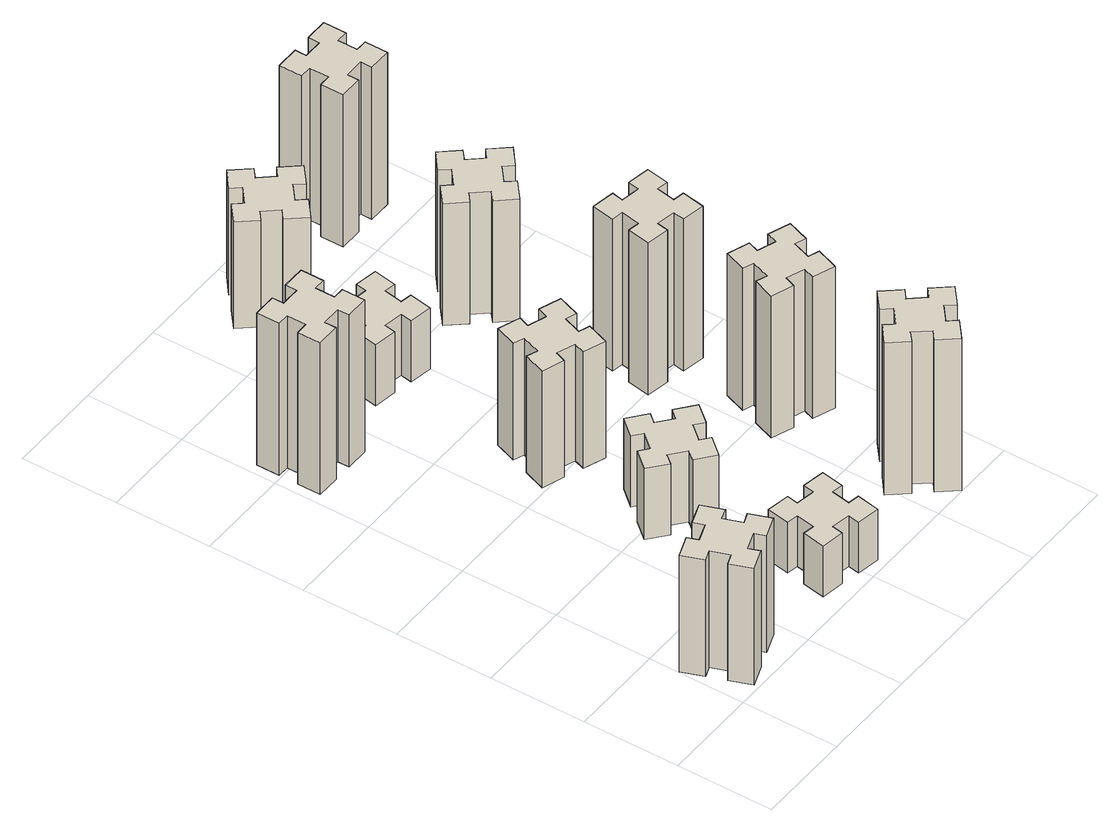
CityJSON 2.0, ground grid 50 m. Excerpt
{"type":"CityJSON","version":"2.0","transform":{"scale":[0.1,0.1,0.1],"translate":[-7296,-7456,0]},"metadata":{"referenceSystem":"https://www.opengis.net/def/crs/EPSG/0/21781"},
"CityObjects":{
"building1":{"type":"Building","attributes":{"class":"1000","function":"1000","usage":"1000","yearOfConstruction":2016,"roofType":"1000","measuredHeight":69,"storeysAboveGround":30,"storeysBelowGround":0},"geometry":[{"type":"Solid","lod":"1","boundaries":[[[[0,1,2,3,4,5,6,7,8,9,10,11,12,13,14,15,16,17,18,19]],[[17,16,20,21]],[[16,15,22,20]],[[15,14,23,22]],[[14,13,24,23]],[[13,12,25,24]],[[12,11,26,25]],[[11,10,27,26]],[[10,9,28,27]],[[9,8,29,28]],[[8,7,30,29]],[[7,6,31,30]],[[6,5,32,31]],[[5,4,33,32]],[[4,3,34,33]],[[3,2,35,34]],[[2,1,36,35]],[[1,0,37,36]],[[0,19,38,37]],[[19,18,39,38]],[[18,17,21,39]],[[24,25,26,27,28,29,30,31,32,33,34,35,36,37,38,39,21,20,22,23]]]]}]},
"building2":{"type":"Building","attributes":{"class":"1000","function":"1000","usage":"1000","yearOfConstruction":2016,"roofType":"1000","measuredHeight":90,"storeysAboveGround":30,"storeysBelowGround":0},"geometry":[{"type":"Solid","lod":"1","boundaries":[[[[40,41,42,43,44,45,46,47,48,49,50,51,52,53,54,55,56,57,58,59]],[[57,56,60,61]],[[56,55,62,60]],[[55,54,63,62]],[[54,53,64,63]],[[53,52,65,64]],[[52,51,66,65]],[[51,50,67,66]],[[50,49,68,67]],[[49,48,69,68]],[[48,47,70,69]],[[47,46,71,70]],[[46,45,72,71]],[[45,44,73,72]],[[44,43,74,73]],[[43,42,75,74]],[[42,41,76,75]],[[41,40,77,76]],[[40,59,78,77]],[[59,58,79,78]],[[58,57,61,79]],[[64,65,66,67,68,69,70,71,72,73,74,75,76,77,78,79,61,60,62,63]]]]}]},
"building3":{"type":"Building","attributes":{"class":"1000","function":"1000","usage":"1000","yearOfConstruction":2016,"roofType":"1000","measuredHeight":30,"storeysAboveGround":30,"storeysBelowGround":0},"geometry":[{"type":"Solid","lod":"1","boundaries":[[[[80,81,82,83,84,85,86,87,88,89,90,91,92,93,94,95,96,97,98,99]],[[97,96,100,101]],[[96,95,102,100]],[[95,94,103,102]],[[94,93,104,103]],[[93,92,105,104]],[[92,91,106,105]],[[91,90,107,106]],[[90,89,108,107]],[[89,88,109,108]],[[88,87,110,109]],[[87,86,111,110]],[[86,85,112,111]],[[85,84,113,112]],[[84,83,114,113]],[[83,82,115,114]],[[82,81,116,115]],[[81,80,117,116]],[[80,99,118,117]],[[99,98,119,118]],[[98,97,101,119]],[[104,105,106,107,108,109,110,111,112,113,114,115,116,117,118,119,101,100,102,103]]]]}]},
"building4":{"type":"Building","attributes":{"class":"1000","function":"1000","usage":"1000","yearOfConstruction":2016,"roofType":"1000","measuredHeight":42,"storeysAboveGround":30,"storeysBelowGround":0},"geometry":[{"type":"Solid","lod":"1","boundaries":[[[[120,121,122,123,124,125,126,127,128,129,130,131,132,133,134,135,136,137,138,139]],[[137,136,140,141]],[[136,135,142,140]],[[135,134,143,142]],[[134,133,144,143]],[[133,132,145,144]],[[132,131,146,145]],[[131,130,147,146]],[[130,129,148,147]],[[129,128,149,148]],[[128,127,150,149]],[[127,126,151,150]],[[126,125,152,151]],[[125,124,153,152]],[[124,123,154,153]],[[123,122,155,154]],[[122,121,156,155]],[[121,120,157,156]],[[120,139,158,157]],[[139,138,159,158]],[[138,137,141,159]],[[144,145,146,147,148,149,150,151,152,153,154,155,156,157,158,159,141,140,142,143]]]]}]},
"building5":{"type":"Building","attributes":{"class":"1000","function":"1000","usage":"1000","yearOfConstruction":2016,"roofType":"1000","measuredHeight":69,"storeysAboveGround":30,"storeysBelowGround":0},"geometry":[{"type":"Solid","lod":"1","boundaries":[[[[160,161,162,163,164,165,166,167,168,169,170,171,172,173,174,175,176,177,178,179]],[[177,176,180,181]],[[176,175,182,180]],[[175,174,183,182]],[[174,173,184,183]],[[173,172,185,184]],[[172,171,186,185]],[[171,170,187,186]],[[170,169,188,187]],[[169,168,189,188]],[[168,167,190,189]],[[167,166,191,190]],[[166,165,192,191]],[[165,164,193,192]],[[164,163,194,193]],[[163,162,195,194]],[[162,161,196,195]],[[161,160,197,196]],[[160,179,198,197]],[[179,178,199,198]],[[178,177,181,199]],[[184,185,186,187,188,189,190,191,192,193,194,195,196,197,198,199,181,180,182,183]]]]}]},
"building6":{"type":"Building","attributes":{"class":"1000","function":"1000","usage":"1000","yearOfConstruction":2016,"roofType":"1000","measuredHeight":36,"storeysAboveGround":30,"storeysBelowGround":0},"geometry":[{"type":"Solid","lod":"1","boundaries":[[[[200,201,202,203,204,205,206,207,208,209,210,211,212,213,214,215,216,217,218,219]],[[217,216,220,221]],[[216,215,222,220]],[[215,214,223,222]],[[214,213,224,223]],[[213,212,225,224]],[[212,211,226,225]],[[211,210,227,226]],[[210,209,228,227]],[[209,208,229,228]],[[208,207,230,229]],[[207,206,231,230]],[[206,205,232,231]],[[205,204,233,232]],[[204,203,234,233]],[[203,202,235,234]],[[202,201,236,235]],[[201,200,237,236]],[[200,219,238,237]],[[219,218,239,238]],[[218,217,221,239]],[[224,225,226,227,228,229,230,231,232,233,234,235,236,237,238,239,221,220,222,223]]]]}]},
"building7":{"type":"Building","attributes":{"class":"1000","function":"1000","usage":"1000","yearOfConstruction":2016,"roofType":"1000","measuredHeight":90,"storeysAboveGround":30,"storeysBelowGround":0},"geometry":[{"type":"Solid","lod":"1","boundaries":[[[[240,241,242,243,244,245,246,247,248,249,250,251,252,253,254,255,256,257,258,259]],[[257,256,260,261]],[[256,255,262,260]],[[255,254,263,262]],[[254,253,264,263]],[[253,252,265,264]],[[252,251,266,265]],[[251,250,267,266]],[[250,249,268,267]],[[249,248,269,268]],[[248,247,270,269]],[[247,246,271,270]],[[246,245,272,271]],[[245,244,273,272]],[[244,243,274,273]],[[243,242,275,274]],[[242,241,276,275]],[[241,240,277,276]],[[240,259,278,277]],[[259,258,279,278]],[[258,257,261,279]],[[264,265,266,267,268,269,270,271,272,273,274,275,276,277,278,279,261,260,262,263]]]]}]},
"building8":{"type":"Building","attributes":{"class":"1000","function":"1000","usage":"1000","yearOfConstruction":2016,"roofType":"1000","measuredHeight":63,"storeysAboveGround":30,"storeysBelowGround":0},"geometry":[{"type":"Solid","lod":"1","boundaries":[[[[280,281,282,283,284,285,286,287,288,289,290,291,292,293,294,295,296,297,298,299]],[[297,296,300,301]],[[296,295,302,300]],[[295,294,303,302]],[[294,293,304,303]],[[293,292,305,304]],[[292,291,306,305]],[[291,290,307,306]],[[290,289,308,307]],[[289,288,309,308]],[[288,287,310,309]],[[287,286,311,310]],[[286,285,312,311]],[[285,284,313,312]],[[284,283,314,313]],[[283,282,315,314]],[[282,281,316,315]],[[281,280,317,316]],[[280,299,318,317]],[[299,298,319,318]],[[298,297,301,319]],[[304,305,306,307,308,309,310,311,312,313,314,315,316,317,318,319,301,300,302,303]]]]}]},
"building9":{"type":"Building","attributes":{"class":"1000","function":"1000","usage":"1000","yearOfConstruction":2016,"roofType":"1000","measuredHeight":84,"storeysAboveGround":30,"storeysBelowGround":0},"geometry":[{"type":"Solid","lod":"1","boundaries":[[[[320,321,322,323,324,325,326,327,328,329,330,331,332,333,334,335,336,337,338,339]],[[337,336,340,341]],[[336,335,342,340]],[[335,334,343,342]],[[334,333,344,343]],[[333,332,345,344]],[[332,331,346,345]],[[331,330,347,346]],[[330,329,348,347]],[[329,328,349,348]],[[328,327,350,349]],[[327,326,351,350]],[[326,325,352,351]],[[325,324,353,352]],[[324,323,354,353]],[[323,322,355,354]],[[322,321,356,355]],[[321,320,357,356]],[[320,339,358,357]],[[339,338,359,358]],[[338,337,341,359]],[[344,345,346,347,348,349,350,351,352,353,354,355,356,357,358,359,341,340,342,343]]]]}]},
"building10":{"type":"Building","attributes":{"class":"1000","function":"1000","usage":"1000","yearOfConstruction":2016,"roofType":"1000","measuredHeight":90,"storeysAboveGround":30,"storeysBelowGround":0},"geometry":[{"type":"Solid","lod":"1","boundaries":[[[[360,361,362,363,364,365,366,367,368,369,370,371,372,373,374,375,376,377,378,379]],[[377,376,380,381]],[[376,375,382,380]],[[375,374,383,382]],[[374,373,384,383]],[[373,372,385,384]],[[372,371,386,385]],[[371,370,387,386]],[[370,369,388,387]],[[369,368,389,388]],[[368,367,390,389]],[[367,366,391,390]],[[366,365,392,391]],[[365,364,393,392]],[[364,363,394,393]],[[363,362,395,394]],[[362,361,396,395]],[[361,360,397,396]],[[360,379,398,397]],[[379,378,399,398]],[[378,377,381,399]],[[384,385,386,387,388,389,390,391,392,393,394,395,396,397,398,399,381,380,382,383]]]]}]},
"building11":{"type":"Building","attributes":{"class":"1000","function":"1000","usage":"1000","yearOfConstruction":2016,"roofType":"1000","measuredHeight":72,"storeysAboveGround":30,"storeysBelowGround":0},"geometry":[{"type":"Solid","lod":"1","boundaries":[[[[400,401,402,403,404,405,406,407,408,409,410,411,412,413,414,415,416,417,418,419]],[[417,416,420,421]],[[416,415,422,420]],[[415,414,423,422]],[[414,413,424,423]],[[413,412,425,424]],[[412,411,426,425]],[[411,410,427,426]],[[410,409,428,427]],[[409,408,429,428]],[[408,407,430,429]],[[407,406,431,430]],[[406,405,432,431]],[[405,404,433,432]],[[404,403,434,433]],[[403,402,435,434]],[[402,401,436,435]],[[401,400,437,436]],[[400,419,438,437]],[[419,418,439,438]],[[418,417,421,439]],[[424,425,426,427,428,429,430,431,432,433,434,435,436,437,438,439,421,420,422,423]]]]}]},
"building12":{"type":"Building","attributes":{"class":"1000","function":"1000","usage":"1000","yearOfConstruction":2016,"roofType":"1000","measuredHeight":90,"storeysAboveGround":30,"storeysBelowGround":0},"geometry":[{"type":"Solid","lod":"1","boundaries":[[[[440,441,442,443,444,445,446,447,448,449,450,451,452,453,454,455,456,457,458,459]],[[457,456,460,461]],[[456,455,462,460]],[[455,454,463,462]],[[454,453,464,463]],[[453,452,465,464]],[[452,451,466,465]],[[451,450,467,466]],[[450,449,468,467]],[[449,448,469,468]],[[448,447,470,469]],[[447,446,471,470]],[[446,445,472,471]],[[445,444,473,472]],[[444,443,474,473]],[[443,442,475,474]],[[442,441,476,475]],[[441,440,477,476]],[[440,459,478,477]],[[459,458,479,478]],[[458,457,461,479]],[[464,465,466,467,468,469,470,471,472,473,474,475,476,477,478,479,461,460,462,463]]]]}]}
},
"vertices":[
[235,366,0],[141,332,0],[120,388,0],[7,347,0],[49,234,0],[105,255,0],[139,161,0],[83,140,0],[124,27,0],[237,69,0],[216,125,0],[310,159,0],[330,103,0],[443,144,0],[402,257,0],[346,236,0],[312,330,0],[368,350,0],[327,463,0],[214,422,0],[312,330,690],[368,350,690],[346,236,690],[402,257,690],[443,144,690],[330,103,690],[310,159,690],[216,125,690],[237,69,690],[124,27,690],[83,140,690],[139,161,690],[105,255,690],[49,234,690],[7,347,690],[120,388,690],[141,332,690],[235,366,690],[214,422,690],[327,463,690],
[335,2415,0],[335,2515,0],[395,2515,0],[395,2635,0],[275,2635,0],[275,2575,0],[175,2575,0],[175,2635,0],[55,2635,0],[55,2515,0],[115,2515,0],[115,2415,0],[55,2415,0],[55,2295,0],[175,2295,0],[175,2355,0],[275,2355,0],[275,2295,0],[395,2295,0],[395,2415,0],[275,2355,900],[275,2295,900],[175,2355,900],[175,2295,900],[55,2295,900],[55,2415,900],[115,2415,900],[115,2515,900],[55,2515,900],[55,2635,900],[175,2635,900],[175,2575,900],[275,2575,900],[275,2635,900],[395,2635,900],[395,2515,900],[335,2515,900],[335,2415,900],[395,2415,900],[395,2295,900],
[866,314,0],[848,215,0],[789,226,0],[768,107,0],[887,87,0],[897,146,0],[995,128,0],[985,69,0],[1103,48,0],[1124,167,0],[1065,177,0],[1082,275,0],[1141,265,0],[1162,383,0],[1044,404,0],[1034,345,0],[935,362,0],[946,421,0],[827,442,0],[807,324,0],[935,362,300],[946,421,300],[1034,345,300],[1044,404,300],[1162,383,300],[1141,265,300],[1082,275,300],[1065,177,300],[1124,167,300],[1103,48,300],[985,69,300],[995,128,300],[897,146,300],[887,87,300],[768,107,300],[789,226,300],[848,215,300],[866,314,300],[807,324,300],[827,442,300],
[917,876,0],[982,953,0],[1028,914,0],[1105,1006,0],[1013,1083,0],[974,1037,0],[898,1102,0],[936,1148,0],[844,1225,0],[767,1133,0],[813,1094,0],[749,1018,0],[703,1056,0],[626,964,0],[718,887,0],[756,933,0],[833,869,0],[794,823,0],[886,746,0],[963,838,0],[833,869,420],[794,823,420],[756,933,420],[718,887,420],[626,964,420],[703,1056,420],[749,1018,420],[813,1094,420],[767,1133,420],[844,1225,420],[936,1148,420],[898,1102,420],[974,1037,420],[1013,1083,420],[1105,1006,420],[1028,914,420],[982,953,420],[917,876,420],[963,838,420],[886,746,420],
[952,1541,0],[986,1635,0],[1042,1614,0],[1083,1727,0],[970,1768,0],[950,1712,0],[856,1746,0],[877,1802,0],[764,1843,0],[723,1730,0],[779,1710,0],[745,1616,0],[689,1637,0],[647,1524,0],[760,1483,0],[781,1539,0],[875,1505,0],[854,1449,0],[967,1407,0],[1008,1520,0],[875,1505,690],[854,1449,690],[781,1539,690],[760,1483,690],[647,1524,690],[689,1637,690],[745,1616,690],[779,1710,690],[723,1730,690],[764,1843,690],[877,1802,690],[856,1746,690],[950,1712,690],[970,1768,690],[1083,1727,690],[1042,1614,690],[986,1635,690],[952,1541,690],[1008,1520,690],[967,1407,690],
[934,2665,0],[835,2682,0],[846,2741,0],[727,2762,0],[707,2644,0],[766,2634,0],[748,2535,0],[689,2546,0],[668,2427,0],[787,2407,0],[797,2466,0],[895,2448,0],[885,2389,0],[1003,2368,0],[1024,2487,0],[965,2497,0],[982,2595,0],[1041,2585,0],[1062,2703,0],[944,2724,0],[982,2595,360],[1041,2585,360],[965,2497,360],[1024,2487,360],[1003,2368,360],[885,2389,360],[895,2448,360],[797,2466,360],[787,2407,360],[668,2427,360],[689,2546,360],[748,2535,360],[766,2634,360],[707,2644,360],[727,2762,360],[846,2741,360],[835,2682,360],[934,2665,360],[944,2724,360],[1062,2703,360],
[1738,129,0],[1814,193,0],[1853,147,0],[1945,224,0],[1868,316,0],[1822,278,0],[1757,354,0],[1803,393,0],[1726,485,0],[1634,408,0],[1673,362,0],[1596,297,0],[1558,343,0],[1466,266,0],[1543,174,0],[1589,213,0],[1653,136,0],[1607,98,0],[1684,6,0],[1776,83,0],[1653,136,900],[1607,98,900],[1589,213,900],[1543,174,900],[1466,266,900],[1558,343,900],[1596,297,900],[1673,362,900],[1634,408,900],[1726,485,900],[1803,393,900],[1757,354,900],[1822,278,900],[1868,316,900],[1945,224,900],[1853,147,900],[1814,193,900],[1738,129,900],[1776,83,900],[1684,6,900],
[1082,3238,0],[1017,3314,0],[1063,3353,0],[986,3445,0],[894,3368,0],[933,3322,0],[856,3257,0],[818,3303,0],[726,3226,0],[803,3134,0],[849,3173,0],[913,3096,0],[867,3058,0],[944,2966,0],[1036,3043,0],[998,3089,0],[1074,3153,0],[1113,3107,0],[1205,3184,0],[1128,3276,0],[1074,3153,630],[1113,3107,630],[998,3089,630],[1036,3043,630],[944,2966,630],[867,3058,630],[913,3096,630],[849,3173,630],[803,3134,630],[726,3226,630],[818,3303,630],[856,3257,630],[933,3322,630],[894,3368,630],[986,3445,630],[1063,3353,630],[1017,3314,630],[1082,3238,630],[1128,3276,630],[1205,3184,630],
[1621,899,0],[1715,865,0],[1694,809,0],[1807,767,0],[1848,880,0],[1792,901,0],[1826,995,0],[1882,974,0],[1923,1087,0],[1810,1128,0],[1790,1072,0],[1696,1106,0],[1717,1162,0],[1604,1203,0],[1563,1090,0],[1619,1070,0],[1585,976,0],[1529,997,0],[1487,884,0],[1600,843,0],[1585,976,840],[1529,997,840],[1619,1070,840],[1563,1090,840],[1604,1203,840],[1717,1162,840],[1696,1106,840],[1790,1072,840],[1810,1128,840],[1923,1087,840],[1882,974,840],[1826,995,840],[1792,901,840],[1848,880,840],[1807,767,840],[1694,809,840],[1715,865,840],[1621,899,840],[1600,843,840],[1487,884,840],
[1537,1526,0],[1635,1508,0],[1625,1449,0],[1743,1428,0],[1764,1547,0],[1705,1557,0],[1722,1655,0],[1781,1645,0],[1802,1763,0],[1684,1784,0],[1674,1725,0],[1575,1742,0],[1586,1801,0],[1467,1822,0],[1447,1704,0],[1506,1694,0],[1488,1595,0],[1429,1606,0],[1408,1487,0],[1527,1467,0],[1488,1595,900],[1429,1606,900],[1506,1694,900],[1447,1704,900],[1467,1822,900],[1586,1801,900],[1575,1742,900],[1674,1725,900],[1684,1784,900],[1802,1763,900],[1781,1645,900],[1722,1655,900],[1705,1557,900],[1764,1547,900],[1743,1428,900],[1625,1449,900],[1635,1508,900],[1537,1526,900],[1527,1467,900],[1408,1487,900],
[1389,2433,0],[1453,2356,0],[1407,2318,0],[1484,2226,0],[1576,2303,0],[1538,2349,0],[1614,2413,0],[1653,2367,0],[1745,2444,0],[1668,2536,0],[1622,2498,0],[1557,2574,0],[1603,2613,0],[1526,2705,0],[1434,2628,0],[1473,2582,0],[1396,2517,0],[1358,2563,0],[1266,2486,0],[1343,2394,0],[1396,2517,720],[1358,2563,720],[1473,2582,720],[1434,2628,720],[1526,2705,720],[1603,2613,720],[1557,2574,720],[1622,2498,720],[1668,2536,720],[1745,2444,720],[1653,2367,720],[1614,2413,720],[1538,2349,720],[1576,2303,720],[1484,2226,720],[1407,2318,720],[1453,2356,720],[1389,2433,720],[1343,2394,720],[1266,2486,720],
[1555,3195,0],[1655,3195,0],[1655,3135,0],[1775,3135,0],[1775,3255,0],[1715,3255,0],[1715,3355,0],[1775,3355,0],[1775,3475,0],[1655,3475,0],[1655,3415,0],[1555,3415,0],[1555,3475,0],[1435,3475,0],[1435,3355,0],[1495,3355,0],[1495,3255,0],[1435,3255,0],[1435,3135,0],[1555,3135,0],[1495,3255,900],[1435,3255,900],[1495,3355,900],[1435,3355,900],[1435,3475,900],[1555,3475,900],[1555,3415,900],[1655,3415,900],[1655,3475,900],[1775,3475,900],[1775,3355,900],[1715,3355,900],[1715,3255,900],[1775,3255,900],[1775,3135,900],[1655,3135,900],[1655,3195,900],[1555,3195,900],[1555,3135,900],[1435,3135,900]
]}
